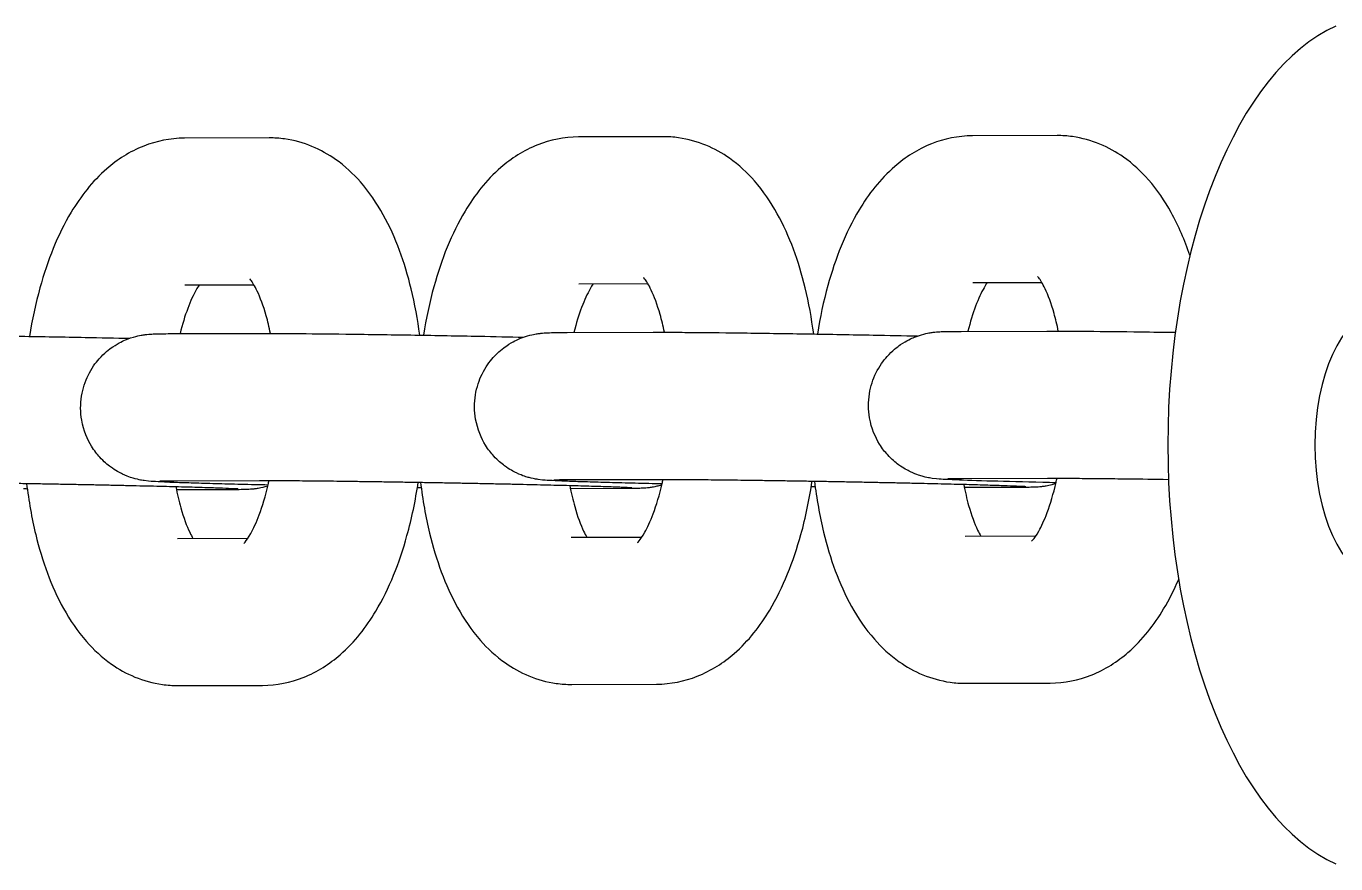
# Model space of a CAD drawing. Header units: millimetres. Extents: x 1060 to 4060, y 0 to 4400.
# Drawn here: x 3007.8 to 3061.2, y 2182.9 to 2217.1 of the extents above; entities that cross this region are included whole.
import ezdxf

# ---------------------------------------------------------------- set-up
doc = ezdxf.new("R2010")
doc.units = ezdxf.units.MM
doc.layers.add('AM_4', color=3, linetype='Continuous', lineweight=25)

msp = doc.modelspace()

# ---------------------------------------------------------------- linework, layer by layer
at = {"layer": 'AM_4'}
for p, q in [((3017.734, 2212.527), (3014.28, 2212.517)), ((3033.803, 2212.574), (3030.349, 2212.564)), ((3049.872, 2212.621), (3046.418, 2212.61)), ((3017.117, 2206.525), (3014.298, 2206.517)), ((3033.186, 2206.572), (3030.367, 2206.564)), ((3049.255, 2206.619), (3046.436, 2206.611)), ((3045.96, 2204.636), (3049.459, 2204.646)), ((3013.822, 2204.542), (3017.321, 2204.552)), ((3029.891, 2204.589), (3033.39, 2204.599)), ((3013.838, 2198.542), (3017.338, 2198.552)), ((3029.908, 2198.589), (3033.407, 2198.599)), ((3032.093, 2198.22), (3030.021, 2198.214)), ((3045.977, 2198.636), (3049.476, 2198.646)), ((3048.162, 2198.267), (3046.091, 2198.261)), ((3016.024, 2198.173), (3013.952, 2198.168)), ((3013.988, 2196.187), (3016.866, 2196.196)), ((3030.057, 2196.234), (3032.935, 2196.242)), ((3046.126, 2196.281), (3049.004, 2196.289)), ((3030.074, 2190.234), (3033.528, 2190.244)), ((3046.143, 2190.281), (3049.597, 2190.291)), ((3014.005, 2190.187), (3017.459, 2190.197))]:
    msp.add_line(p, q, dxfattribs=at)
for major_axis, start_param, end_param in [((0, 17.5), 0.218837, 2.922755), ((0, -5.5), 1.766897, 7.657881)]:
    msp.add_ellipse((3063.141, 2200), major_axis=major_axis, ratio=0.5, start_param=start_param, end_param=end_param, dxfattribs=at)
for points, knots in [([(3014.28, 2212.517), (3013.699, 2212.515), (3013.125, 2212.395), (3012.033, 2211.964), (3011.535, 2211.636), (3010.507, 2210.744), (3010.045, 2210.141), (3009.099, 2208.562), (3008.692, 2207.527), (3008.207, 2205.774), (3008.065, 2205.111), (3007.956, 2204.432)], [3.141593, 3.141593, 3.141593, 3.141593, 3.306943, 3.306943, 3.497083, 3.497083, 3.769899, 3.769899, 4.1626, 4.1626, 4.386601, 4.386601, 4.386601, 4.386601]), ([(3023.876, 2204.481), (3023.791, 2205.126), (3023.675, 2205.756), (3023.263, 2207.452), (3022.902, 2208.466), (3022.128, 2209.861), (3021.826, 2210.31), (3021.166, 2211.061), (3020.831, 2211.374), (3019.865, 2212.054), (3019.148, 2212.375), (3018.155, 2212.513), (3017.944, 2212.528), (3017.734, 2212.527)], [1.910215, 1.910215, 1.910215, 1.910215, 2.123198, 2.123198, 2.504819, 2.504819, 2.699977, 2.699977, 2.854714, 2.854714, 3.081733, 3.081733, 3.141593, 3.141593, 3.141593, 3.141593]), ([(3030.349, 2212.564), (3029.768, 2212.562), (3029.194, 2212.442), (3028.102, 2212.011), (3027.604, 2211.683), (3026.576, 2210.791), (3026.114, 2210.188), (3025.168, 2208.609), (3024.761, 2207.573), (3024.276, 2205.82), (3024.134, 2205.158), (3024.025, 2204.479)], [3.141593, 3.141593, 3.141593, 3.141593, 3.306943, 3.306943, 3.497083, 3.497083, 3.769899, 3.769899, 4.1626, 4.1626, 4.386601, 4.386601, 4.386601, 4.386601]), ([(3039.945, 2204.528), (3039.86, 2205.173), (3039.744, 2205.803), (3039.332, 2207.498), (3038.971, 2208.513), (3038.197, 2209.907), (3037.895, 2210.357), (3037.235, 2211.108), (3036.9, 2211.421), (3035.934, 2212.101), (3035.217, 2212.422), (3034.224, 2212.56), (3034.013, 2212.574), (3033.803, 2212.574)], [1.910215, 1.910215, 1.910215, 1.910215, 2.123198, 2.123198, 2.504819, 2.504819, 2.699977, 2.699977, 2.854714, 2.854714, 3.081733, 3.081733, 3.141593, 3.141593, 3.141593, 3.141593]), ([(3046.418, 2212.61), (3045.837, 2212.609), (3045.263, 2212.488), (3044.171, 2212.058), (3043.673, 2211.729), (3042.645, 2210.838), (3042.184, 2210.234), (3041.238, 2208.655), (3040.831, 2207.62), (3040.345, 2205.867), (3040.203, 2205.205), (3040.094, 2204.525)], [3.141593, 3.141593, 3.141593, 3.141593, 3.306943, 3.306943, 3.497083, 3.497083, 3.769899, 3.769899, 4.1626, 4.1626, 4.386601, 4.386601, 4.386601, 4.386601]), ([(3055.293, 2207.738), (3055.083, 2208.35), (3054.834, 2208.932), (3054.267, 2209.954), (3053.964, 2210.403), (3053.304, 2211.154), (3052.97, 2211.468), (3052.003, 2212.148), (3051.287, 2212.468), (3050.293, 2212.607), (3050.082, 2212.621), (3049.872, 2212.621)], [2.2773351, 2.2773351, 2.2773351, 2.2773351, 2.5048187, 2.5048187, 2.6999766, 2.6999766, 2.8547136, 2.8547136, 3.0817328, 3.0817328, 3.1415927, 3.1415927, 3.1415927, 3.1415927]), ([(3017.785, 2204.552), (3017.733, 2204.809), (3017.675, 2205.051), (3017.498, 2205.679), (3017.368, 2206.021), (3017.144, 2206.493), (3017.046, 2206.645), (3016.957, 2206.763), (3016.938, 2206.782), (3016.938, 2206.782)], [2.0518507, 2.0518507, 2.0518507, 2.0518507, 2.1867068, 2.1867068, 2.4319972, 2.4319972, 2.6429764, 2.6429764, 2.7558455, 2.7558455, 2.7558455, 2.7558455]), ([(3033.854, 2204.599), (3033.802, 2204.856), (3033.744, 2205.098), (3033.567, 2205.726), (3033.437, 2206.068), (3033.213, 2206.54), (3033.115, 2206.692), (3033.026, 2206.809), (3033.007, 2206.829), (3033.007, 2206.829)], [2.0518507, 2.0518507, 2.0518507, 2.0518507, 2.1867068, 2.1867068, 2.4319972, 2.4319972, 2.6429764, 2.6429764, 2.7558455, 2.7558455, 2.7558455, 2.7558455]), ([(3049.923, 2204.646), (3049.871, 2204.902), (3049.813, 2205.144), (3049.636, 2205.773), (3049.506, 2206.115), (3049.282, 2206.587), (3049.184, 2206.739), (3049.095, 2206.856), (3049.076, 2206.875), (3049.076, 2206.875)], [2.0518507, 2.0518507, 2.0518507, 2.0518507, 2.1867068, 2.1867068, 2.4319972, 2.4319972, 2.6429764, 2.6429764, 2.7558455, 2.7558455, 2.7558455, 2.7558455]), ([(3014.873, 2206.519), (3014.836, 2206.464), (3014.796, 2206.398), (3014.646, 2206.129), (3014.525, 2205.873), (3014.298, 2205.267), (3014.19, 2204.922), (3014.096, 2204.543)], [3.7221344, 3.7221344, 3.7221344, 3.7221344, 3.8031098, 3.8031098, 4.0098094, 4.0098094, 4.2106777, 4.2106777, 4.2106777, 4.2106777]), ([(3030.942, 2206.565), (3030.905, 2206.51), (3030.865, 2206.444), (3030.715, 2206.176), (3030.594, 2205.919), (3030.367, 2205.314), (3030.259, 2204.969), (3030.165, 2204.59)], [3.7221344, 3.7221344, 3.7221344, 3.7221344, 3.8031098, 3.8031098, 4.0098094, 4.0098094, 4.2106777, 4.2106777, 4.2106777, 4.2106777]), ([(3047.011, 2206.612), (3046.974, 2206.557), (3046.934, 2206.491), (3046.784, 2206.223), (3046.663, 2205.966), (3046.436, 2205.361), (3046.329, 2205.015), (3046.234, 2204.637)], [3.7221344, 3.7221344, 3.7221344, 3.7221344, 3.8031098, 3.8031098, 4.0098094, 4.0098094, 4.2106777, 4.2106777, 4.2106777, 4.2106777]), ([(3049.828, 2198.459), (3049.645, 2198.464), (3049.466, 2198.468), (3048.521, 2198.49), (3047.82, 2198.508), (3046.619, 2198.542), (3046.121, 2198.558), (3045.54, 2198.582), (3045.373, 2198.59), (3045.1, 2198.606), (3045.059, 2198.599), (3044.748, 2198.644), (3044.714, 2198.649), (3044.61, 2198.668), (3044.537, 2198.68), (3044.302, 2198.744), (3044.17, 2198.773), (3043.769, 2198.964), (3043.616, 2199.042), (3043.278, 2199.29), (3043.13, 2199.411), (3042.855, 2199.713), (3042.74, 2199.858), (3042.46, 2200.312), (3042.298, 2200.677), (3042.169, 2201.422), (3042.167, 2201.767), (3042.268, 2202.404), (3042.368, 2202.695), (3042.627, 2203.223), (3042.789, 2203.442), (3043.151, 2203.849), (3043.338, 2203.991), (3043.751, 2204.272), (3043.924, 2204.344), (3044.294, 2204.494), (3044.416, 2204.52), (3044.617, 2204.566), (3044.683, 2204.577), (3044.8, 2204.595), (3044.844, 2204.6), (3044.941, 2204.61), (3044.982, 2204.613), (3045.113, 2204.623), (3045.175, 2204.625), (3045.437, 2204.633), (3045.659, 2204.635), (3045.96, 2204.636)], [4.705753, 4.705753, 4.705753, 4.705753, 4.779405, 4.779405, 5.101555, 5.101555, 5.427455, 5.427455, 5.605423, 5.605423, 5.762502, 5.762502, 5.779226, 5.779226, 5.801284, 5.801284, 5.818902, 5.818902, 5.826595, 5.826595, 5.831198, 5.831198, 5.834156, 5.834156, 5.838588, 5.838588, 5.841842, 5.841842, 5.845045, 5.845045, 5.848872, 5.848872, 5.854309, 5.854309, 5.863509, 5.863509, 5.879757, 5.879757, 5.897373, 5.897373, 5.917703, 5.917703, 5.9505, 5.9505, 6.036777, 6.036777, 6.283185, 6.283185, 6.283185, 6.283185]), ([(3049.459, 2204.646), (3049.565, 2204.646), (3049.678, 2204.646), (3049.924, 2204.646), (3050.057, 2204.645), (3050.339, 2204.644), (3050.488, 2204.644), (3050.799, 2204.642), (3050.962, 2204.64), (3051.767, 2204.634), (3052.502, 2204.626), (3053.749, 2204.609), (3054.218, 2204.603), (3054.698, 2204.596)], [6.2831853, 6.2831853, 6.2831853, 6.2831853, 6.3695902, 6.3695902, 6.4573346, 6.4573346, 6.5451751, 6.5451751, 6.6318093, 6.6318093, 6.9566343, 6.9566343, 7.1392807, 7.1392807, 7.1392807, 7.1392807]), ([(3001.252, 2204.506), (3001.357, 2204.506), (3001.471, 2204.506), (3001.717, 2204.506), (3001.85, 2204.505), (3002.131, 2204.504), (3002.28, 2204.503), (3002.592, 2204.501), (3002.755, 2204.5), (3003.559, 2204.494), (3004.294, 2204.486), (3005.884, 2204.465), (3006.737, 2204.452), (3008.478, 2204.423), (3009.366, 2204.407), (3010.853, 2204.378), (3011.463, 2204.365), (3012.044, 2204.352)], [6.283185, 6.283185, 6.283185, 6.283185, 6.36959, 6.36959, 6.457335, 6.457335, 6.545175, 6.545175, 6.631809, 6.631809, 6.956634, 6.956634, 7.278533, 7.278533, 7.599738, 7.599738, 7.83238, 7.83238, 7.83238, 7.83238]), ([(3017.69, 2198.366), (3017.507, 2198.37), (3017.328, 2198.374), (3016.961, 2198.383), (3016.774, 2198.387), (3016.407, 2198.396), (3016.227, 2198.401), (3015.879, 2198.41), (3015.711, 2198.414), (3015.388, 2198.423), (3015.233, 2198.427), (3014.934, 2198.436), (3014.791, 2198.44), (3014.515, 2198.448), (3014.383, 2198.453), (3014.135, 2198.461), (3014.018, 2198.465), (3013.801, 2198.473), (3013.701, 2198.476), (3013.402, 2198.488), (3013.235, 2198.496), (3012.962, 2198.512), (3012.921, 2198.506), (3012.61, 2198.55), (3012.575, 2198.556), (3012.471, 2198.574), (3012.399, 2198.587), (3012.164, 2198.65), (3012.032, 2198.679), (3011.631, 2198.871), (3011.478, 2198.948), (3011.14, 2199.196), (3010.991, 2199.318), (3010.717, 2199.62), (3010.602, 2199.764), (3010.321, 2200.218), (3010.159, 2200.584), (3010.031, 2201.329), (3010.028, 2201.674), (3010.13, 2202.311), (3010.23, 2202.601), (3010.489, 2203.129), (3010.651, 2203.348), (3011.013, 2203.755), (3011.2, 2203.898), (3011.612, 2204.179), (3011.785, 2204.251), (3012.156, 2204.401), (3012.278, 2204.426), (3012.479, 2204.473), (3012.545, 2204.483), (3012.662, 2204.501), (3012.706, 2204.506), (3012.802, 2204.517), (3012.844, 2204.52), (3012.975, 2204.529), (3013.037, 2204.531), (3013.299, 2204.54), (3013.521, 2204.542), (3013.822, 2204.542)], [4.705753, 4.705753, 4.705753, 4.705753, 4.779405, 4.779405, 4.859462, 4.859462, 4.940532, 4.940532, 5.021573, 5.021573, 5.101555, 5.101555, 5.182633, 5.182633, 5.264671, 5.264671, 5.346611, 5.346611, 5.427455, 5.427455, 5.605423, 5.605423, 5.762502, 5.762502, 5.779226, 5.779226, 5.801284, 5.801284, 5.818902, 5.818902, 5.826595, 5.826595, 5.831198, 5.831198, 5.834156, 5.834156, 5.838588, 5.838588, 5.841842, 5.841842, 5.845045, 5.845045, 5.848872, 5.848872, 5.854309, 5.854309, 5.863509, 5.863509, 5.879757, 5.879757, 5.897373, 5.897373, 5.917703, 5.917703, 5.9505, 5.9505, 6.036777, 6.036777, 6.283185, 6.283185, 6.283185, 6.283185]), ([(3017.321, 2204.552), (3017.426, 2204.553), (3017.54, 2204.553), (3017.786, 2204.552), (3017.919, 2204.552), (3018.2, 2204.551), (3018.35, 2204.55), (3018.661, 2204.548), (3018.824, 2204.547), (3019.628, 2204.54), (3020.363, 2204.532), (3021.953, 2204.512), (3022.806, 2204.499), (3024.547, 2204.47), (3025.435, 2204.454), (3026.922, 2204.425), (3027.532, 2204.412), (3028.113, 2204.399)], [6.283185, 6.283185, 6.283185, 6.283185, 6.36959, 6.36959, 6.457335, 6.457335, 6.545175, 6.545175, 6.631809, 6.631809, 6.956634, 6.956634, 7.278533, 7.278533, 7.599738, 7.599738, 7.83238, 7.83238, 7.83238, 7.83238]), ([(3033.759, 2198.413), (3033.576, 2198.417), (3033.397, 2198.421), (3033.03, 2198.43), (3032.843, 2198.434), (3032.476, 2198.443), (3032.296, 2198.447), (3031.948, 2198.456), (3031.78, 2198.461), (3031.457, 2198.47), (3031.302, 2198.474), (3031.003, 2198.482), (3030.86, 2198.487), (3030.584, 2198.495), (3030.452, 2198.499), (3030.204, 2198.507), (3030.087, 2198.511), (3029.87, 2198.519), (3029.77, 2198.523), (3029.471, 2198.535), (3029.304, 2198.543), (3029.031, 2198.559), (3028.99, 2198.552), (3028.679, 2198.597), (3028.644, 2198.602), (3028.54, 2198.621), (3028.468, 2198.634), (3028.233, 2198.697), (3028.101, 2198.726), (3027.7, 2198.917), (3027.547, 2198.995), (3027.209, 2199.243), (3027.061, 2199.365), (3026.786, 2199.666), (3026.671, 2199.811), (3026.39, 2200.265), (3026.229, 2200.63), (3026.1, 2201.376), (3026.097, 2201.72), (3026.199, 2202.358), (3026.299, 2202.648), (3026.558, 2203.176), (3026.72, 2203.395), (3027.082, 2203.802), (3027.269, 2203.944), (3027.682, 2204.226), (3027.854, 2204.298), (3028.225, 2204.447), (3028.347, 2204.473), (3028.548, 2204.519), (3028.614, 2204.53), (3028.731, 2204.548), (3028.775, 2204.553), (3028.871, 2204.564), (3028.913, 2204.567), (3029.044, 2204.576), (3029.106, 2204.578), (3029.368, 2204.586), (3029.59, 2204.588), (3029.891, 2204.589)], [4.705753, 4.705753, 4.705753, 4.705753, 4.779405, 4.779405, 4.859462, 4.859462, 4.940532, 4.940532, 5.021573, 5.021573, 5.101555, 5.101555, 5.182633, 5.182633, 5.264671, 5.264671, 5.346611, 5.346611, 5.427455, 5.427455, 5.605423, 5.605423, 5.762502, 5.762502, 5.779226, 5.779226, 5.801284, 5.801284, 5.818902, 5.818902, 5.826595, 5.826595, 5.831198, 5.831198, 5.834156, 5.834156, 5.838588, 5.838588, 5.841842, 5.841842, 5.845045, 5.845045, 5.848872, 5.848872, 5.854309, 5.854309, 5.863509, 5.863509, 5.879757, 5.879757, 5.897373, 5.897373, 5.917703, 5.917703, 5.9505, 5.9505, 6.036777, 6.036777, 6.283185, 6.283185, 6.283185, 6.283185]), ([(3033.39, 2204.599), (3033.495, 2204.599), (3033.609, 2204.599), (3033.855, 2204.599), (3033.988, 2204.599), (3034.269, 2204.598), (3034.419, 2204.597), (3034.73, 2204.595), (3034.893, 2204.594), (3035.697, 2204.587), (3036.433, 2204.579), (3038.022, 2204.558), (3038.875, 2204.546), (3040.616, 2204.517), (3041.505, 2204.501), (3042.991, 2204.471), (3043.601, 2204.459), (3044.182, 2204.446)], [6.283185, 6.283185, 6.283185, 6.283185, 6.36959, 6.36959, 6.457335, 6.457335, 6.545175, 6.545175, 6.631809, 6.631809, 6.956634, 6.956634, 7.278533, 7.278533, 7.599738, 7.599738, 7.83238, 7.83238, 7.83238, 7.83238]), ([(3001.269, 2198.506), (3001.597, 2198.507), (3002.042, 2198.505), (3002.717, 2198.5), (3002.865, 2198.499), (3003.174, 2198.497), (3003.335, 2198.495), (3003.668, 2198.492), (3003.84, 2198.49), (3004.192, 2198.486), (3004.371, 2198.484), (3004.74, 2198.479), (3004.93, 2198.477), (3005.319, 2198.472), (3005.519, 2198.469), (3005.925, 2198.463), (3006.131, 2198.46), (3006.545, 2198.454), (3006.753, 2198.451), (3007.173, 2198.444), (3007.385, 2198.441), (3007.814, 2198.434), (3008.031, 2198.43), (3008.465, 2198.422), (3008.683, 2198.418), (3009.115, 2198.41), (3009.329, 2198.407), (3009.755, 2198.398), (3009.968, 2198.394), (3010.391, 2198.386), (3010.603, 2198.382), (3011.021, 2198.373), (3011.228, 2198.369), (3011.633, 2198.36), (3011.831, 2198.356), (3012.219, 2198.347), (3012.409, 2198.342), (3012.784, 2198.334), (3012.968, 2198.329), (3013.326, 2198.32), (3013.5, 2198.316), (3013.836, 2198.307), (3013.997, 2198.303), (3014.306, 2198.295), (3014.454, 2198.291), (3014.739, 2198.283), (3014.876, 2198.278), (3015.137, 2198.271), (3015.26, 2198.267), (3015.49, 2198.259), (3015.596, 2198.255), (3016.077, 2198.238), (3016.359, 2198.225), (3016.456, 2198.218), (3016.464, 2198.217), (3016.464, 2198.217)], [6.283185, 6.283185, 6.283185, 6.283185, 6.57835, 6.57835, 6.656442, 6.656442, 6.735502, 6.735502, 6.814536, 6.814536, 6.892556, 6.892556, 6.971515, 6.971515, 7.051481, 7.051481, 7.131437, 7.131437, 7.210367, 7.210367, 7.289538, 7.289538, 7.369732, 7.369732, 7.449925, 7.449925, 7.529093, 7.529093, 7.608272, 7.608272, 7.688482, 7.688482, 7.768701, 7.768701, 7.8479, 7.8479, 7.926901, 7.926901, 8.006947, 8.006947, 8.087015, 8.087015, 8.166075, 8.166075, 8.244397, 8.244397, 8.323793, 8.323793, 8.403251, 8.403251, 8.481723, 8.481723, 8.784086, 8.784086, 8.828436, 8.828436, 8.828436, 8.828436]), ([(3007.838, 2198.433), (3007.924, 2197.718), (3008.048, 2197.021), (3008.475, 2195.263), (3008.836, 2194.248), (3009.61, 2192.854), (3009.913, 2192.404), (3010.573, 2191.653), (3010.907, 2191.34), (3011.874, 2190.66), (3012.59, 2190.339), (3013.584, 2190.201), (3013.795, 2190.187), (3014.005, 2190.187)], [5.029859, 5.029859, 5.029859, 5.029859, 5.26479, 5.26479, 5.646411, 5.646411, 5.841569, 5.841569, 5.996306, 5.996306, 6.223325, 6.223325, 6.283185, 6.283185, 6.283185, 6.283185]), ([(3013.275, 2198.536), (3013.275, 2198.536), (3013.283, 2198.536), (3013.345, 2198.538), (3013.458, 2198.54), (3013.676, 2198.542), (3013.753, 2198.542), (3013.838, 2198.542)], [5.9940694, 5.9940694, 5.9940694, 5.9940694, 6.0400138, 6.0400138, 6.2067642, 6.2067642, 6.2831853, 6.2831853, 6.2831853, 6.2831853]), ([(3013.925, 2198.305), (3013.984, 2197.995), (3014.053, 2197.704), (3014.241, 2197.035), (3014.371, 2196.693), (3014.537, 2196.343), (3014.581, 2196.259), (3014.622, 2196.189)], [5.1686547, 5.1686547, 5.1686547, 5.1686547, 5.3282994, 5.3282994, 5.5735898, 5.5735898, 5.6669304, 5.6669304, 5.6669304, 5.6669304]), ([(3017.68, 2198.323), (3017.592, 2198.296), (3017.526, 2198.28), (3017.366, 2198.243), (3017.3, 2198.232), (3017.184, 2198.215), (3017.14, 2198.209), (3017.043, 2198.199), (3017.002, 2198.196), (3016.87, 2198.186), (3016.808, 2198.184), (3016.546, 2198.176), (3016.324, 2198.174), (3016.024, 2198.173)], [9.0120726, 9.0120726, 9.0120726, 9.0120726, 9.0213493, 9.0213493, 9.0389658, 9.0389658, 9.0592959, 9.0592959, 9.0920926, 9.0920926, 9.1783692, 9.1783692, 9.424778, 9.424778, 9.424778, 9.424778]), ([(3016.695, 2195.978), (3016.695, 2195.978), (3016.717, 2195.997), (3016.806, 2196.105), (3016.891, 2196.224), (3017.093, 2196.585), (3017.213, 2196.842), (3017.461, 2197.501), (3017.587, 2197.919), (3017.706, 2198.437), (3017.719, 2198.495), (3017.731, 2198.552)], [0.364313, 0.364313, 0.364313, 0.364313, 0.4814287, 0.4814287, 0.6615172, 0.6615172, 0.8682167, 0.8682167, 1.1055917, 1.1055917, 1.134664, 1.134664, 1.134664, 1.134664]), ([(3017.338, 2198.552), (3017.666, 2198.553), (3018.111, 2198.552), (3018.786, 2198.547), (3018.934, 2198.546), (3019.243, 2198.543), (3019.404, 2198.542), (3019.737, 2198.538), (3019.909, 2198.537), (3020.261, 2198.533), (3020.44, 2198.531), (3020.809, 2198.526), (3020.999, 2198.524), (3021.388, 2198.518), (3021.588, 2198.516), (3021.994, 2198.51), (3022.2, 2198.507), (3022.614, 2198.501), (3022.822, 2198.497), (3023.242, 2198.491), (3023.454, 2198.487), (3023.883, 2198.48), (3024.1, 2198.477), (3024.534, 2198.469), (3024.752, 2198.465), (3025.184, 2198.457), (3025.398, 2198.453), (3025.824, 2198.445), (3026.037, 2198.441), (3026.46, 2198.433), (3026.672, 2198.428), (3027.09, 2198.42), (3027.297, 2198.415), (3027.702, 2198.407), (3027.9, 2198.402), (3028.288, 2198.393), (3028.478, 2198.389), (3028.853, 2198.38), (3029.037, 2198.376), (3029.395, 2198.367), (3029.569, 2198.363), (3029.905, 2198.354), (3030.066, 2198.35), (3030.375, 2198.342), (3030.523, 2198.337), (3030.808, 2198.329), (3030.945, 2198.325), (3031.206, 2198.317), (3031.329, 2198.313), (3031.559, 2198.306), (3031.666, 2198.302), (3032.146, 2198.285), (3032.428, 2198.271), (3032.526, 2198.265), (3032.533, 2198.264), (3032.533, 2198.264)], [6.283185, 6.283185, 6.283185, 6.283185, 6.57835, 6.57835, 6.656442, 6.656442, 6.735502, 6.735502, 6.814536, 6.814536, 6.892556, 6.892556, 6.971515, 6.971515, 7.051481, 7.051481, 7.131437, 7.131437, 7.210367, 7.210367, 7.289538, 7.289538, 7.369732, 7.369732, 7.449925, 7.449925, 7.529093, 7.529093, 7.608272, 7.608272, 7.688482, 7.688482, 7.768701, 7.768701, 7.8479, 7.8479, 7.926901, 7.926901, 8.006947, 8.006947, 8.087015, 8.087015, 8.166075, 8.166075, 8.244397, 8.244397, 8.323793, 8.323793, 8.403251, 8.403251, 8.481723, 8.481723, 8.784086, 8.784086, 8.828436, 8.828436, 8.828436, 8.828436]), ([(3017.459, 2190.197), (3018.04, 2190.199), (3018.614, 2190.319), (3019.706, 2190.75), (3020.204, 2191.078), (3021.232, 2191.97), (3021.693, 2192.573), (3022.639, 2194.152), (3023.046, 2195.188), (3023.549, 2197.003), (3023.701, 2197.732), (3023.814, 2198.481)], [0, 0, 0, 0, 0.16535, 0.16535, 0.355491, 0.355491, 0.628306, 0.628306, 1.021007, 1.021007, 1.26683, 1.26683, 1.26683, 1.26683]), ([(3023.907, 2198.48), (3023.994, 2197.765), (3024.117, 2197.067), (3024.544, 2195.309), (3024.905, 2194.295), (3025.679, 2192.901), (3025.982, 2192.451), (3026.642, 2191.7), (3026.976, 2191.387), (3027.943, 2190.707), (3028.659, 2190.386), (3029.653, 2190.248), (3029.864, 2190.233), (3030.074, 2190.234)], [5.029859, 5.029859, 5.029859, 5.029859, 5.26479, 5.26479, 5.646411, 5.646411, 5.841569, 5.841569, 5.996306, 5.996306, 6.223325, 6.223325, 6.283185, 6.283185, 6.283185, 6.283185]), ([(3029.344, 2198.582), (3029.344, 2198.582), (3029.352, 2198.583), (3029.414, 2198.585), (3029.527, 2198.587), (3029.745, 2198.588), (3029.823, 2198.589), (3029.908, 2198.589)], [5.9940694, 5.9940694, 5.9940694, 5.9940694, 6.0400138, 6.0400138, 6.2067642, 6.2067642, 6.2831853, 6.2831853, 6.2831853, 6.2831853]), ([(3029.994, 2198.352), (3030.053, 2198.041), (3030.122, 2197.751), (3030.31, 2197.082), (3030.44, 2196.74), (3030.606, 2196.389), (3030.651, 2196.306), (3030.691, 2196.236)], [5.1686547, 5.1686547, 5.1686547, 5.1686547, 5.3282994, 5.3282994, 5.5735898, 5.5735898, 5.6669304, 5.6669304, 5.6669304, 5.6669304]), ([(3033.749, 2198.37), (3033.661, 2198.343), (3033.595, 2198.327), (3033.435, 2198.29), (3033.369, 2198.279), (3033.253, 2198.261), (3033.209, 2198.256), (3033.112, 2198.246), (3033.071, 2198.242), (3032.939, 2198.233), (3032.877, 2198.231), (3032.615, 2198.223), (3032.393, 2198.221), (3032.093, 2198.22)], [9.0120726, 9.0120726, 9.0120726, 9.0120726, 9.0213493, 9.0213493, 9.0389658, 9.0389658, 9.0592959, 9.0592959, 9.0920926, 9.0920926, 9.1783692, 9.1783692, 9.424778, 9.424778, 9.424778, 9.424778]), ([(3032.764, 2196.024), (3032.764, 2196.024), (3032.786, 2196.044), (3032.875, 2196.152), (3032.96, 2196.271), (3033.162, 2196.632), (3033.283, 2196.888), (3033.53, 2197.548), (3033.656, 2197.966), (3033.775, 2198.484), (3033.788, 2198.541), (3033.801, 2198.599)], [0.364313, 0.364313, 0.364313, 0.364313, 0.4814287, 0.4814287, 0.6615172, 0.6615172, 0.8682167, 0.8682167, 1.1055917, 1.1055917, 1.134664, 1.134664, 1.134664, 1.134664]), ([(3033.407, 2198.599), (3033.735, 2198.6), (3034.18, 2198.599), (3034.856, 2198.594), (3035.003, 2198.593), (3035.312, 2198.59), (3035.473, 2198.588), (3035.806, 2198.585), (3035.978, 2198.583), (3036.33, 2198.579), (3036.509, 2198.577), (3036.878, 2198.573), (3037.068, 2198.57), (3037.458, 2198.565), (3037.657, 2198.562), (3038.063, 2198.557), (3038.269, 2198.554), (3038.683, 2198.547), (3038.891, 2198.544), (3039.311, 2198.538), (3039.523, 2198.534), (3039.952, 2198.527), (3040.169, 2198.523), (3040.603, 2198.516), (3040.821, 2198.512), (3041.253, 2198.504), (3041.467, 2198.5), (3041.894, 2198.492), (3042.106, 2198.488), (3042.53, 2198.479), (3042.741, 2198.475), (3043.159, 2198.466), (3043.366, 2198.462), (3043.771, 2198.453), (3043.969, 2198.449), (3044.357, 2198.44), (3044.547, 2198.436), (3044.922, 2198.427), (3045.106, 2198.423), (3045.464, 2198.414), (3045.639, 2198.409), (3045.974, 2198.401), (3046.135, 2198.397), (3046.444, 2198.388), (3046.592, 2198.384), (3046.877, 2198.376), (3047.014, 2198.372), (3047.275, 2198.364), (3047.398, 2198.36), (3047.628, 2198.352), (3047.735, 2198.349), (3048.216, 2198.332), (3048.497, 2198.318), (3048.595, 2198.311), (3048.602, 2198.311), (3048.602, 2198.311)], [6.283185, 6.283185, 6.283185, 6.283185, 6.57835, 6.57835, 6.656442, 6.656442, 6.735502, 6.735502, 6.814536, 6.814536, 6.892556, 6.892556, 6.971515, 6.971515, 7.051481, 7.051481, 7.131437, 7.131437, 7.210367, 7.210367, 7.289538, 7.289538, 7.369732, 7.369732, 7.449925, 7.449925, 7.529093, 7.529093, 7.608272, 7.608272, 7.688482, 7.688482, 7.768701, 7.768701, 7.8479, 7.8479, 7.926901, 7.926901, 8.006947, 8.006947, 8.087015, 8.087015, 8.166075, 8.166075, 8.244397, 8.244397, 8.323793, 8.323793, 8.403251, 8.403251, 8.481723, 8.481723, 8.784086, 8.784086, 8.828436, 8.828436, 8.828436, 8.828436]), ([(3033.528, 2190.244), (3034.109, 2190.246), (3034.683, 2190.366), (3035.775, 2190.797), (3036.273, 2191.125), (3037.301, 2192.017), (3037.762, 2192.62), (3038.708, 2194.199), (3039.115, 2195.234), (3039.618, 2197.049), (3039.77, 2197.779), (3039.883, 2198.528)], [0, 0, 0, 0, 0.16535, 0.16535, 0.355491, 0.355491, 0.628306, 0.628306, 1.021007, 1.021007, 1.26683, 1.26683, 1.26683, 1.26683]), ([(3039.976, 2198.526), (3040.063, 2197.811), (3040.186, 2197.114), (3040.613, 2195.356), (3040.975, 2194.342), (3041.748, 2192.947), (3042.051, 2192.498), (3042.711, 2191.747), (3043.046, 2191.433), (3044.012, 2190.753), (3044.729, 2190.433), (3045.722, 2190.294), (3045.933, 2190.28), (3046.143, 2190.281)], [5.029859, 5.029859, 5.029859, 5.029859, 5.26479, 5.26479, 5.646411, 5.646411, 5.841569, 5.841569, 5.996306, 5.996306, 6.223325, 6.223325, 6.283185, 6.283185, 6.283185, 6.283185]), ([(3045.413, 2198.629), (3045.413, 2198.629), (3045.421, 2198.63), (3045.483, 2198.631), (3045.596, 2198.633), (3045.814, 2198.635), (3045.892, 2198.636), (3045.977, 2198.636)], [5.9940694, 5.9940694, 5.9940694, 5.9940694, 6.0400138, 6.0400138, 6.2067642, 6.2067642, 6.2831853, 6.2831853, 6.2831853, 6.2831853]), ([(3046.064, 2198.398), (3046.122, 2198.088), (3046.191, 2197.798), (3046.379, 2197.128), (3046.509, 2196.786), (3046.675, 2196.436), (3046.72, 2196.352), (3046.76, 2196.282)], [5.1686547, 5.1686547, 5.1686547, 5.1686547, 5.3282994, 5.3282994, 5.5735898, 5.5735898, 5.6669304, 5.6669304, 5.6669304, 5.6669304]), ([(3049.818, 2198.417), (3049.73, 2198.39), (3049.664, 2198.373), (3049.505, 2198.337), (3049.438, 2198.326), (3049.322, 2198.308), (3049.278, 2198.303), (3049.181, 2198.292), (3049.14, 2198.289), (3049.008, 2198.28), (3048.947, 2198.278), (3048.684, 2198.27), (3048.463, 2198.268), (3048.162, 2198.267)], [9.0120726, 9.0120726, 9.0120726, 9.0120726, 9.0213493, 9.0213493, 9.0389658, 9.0389658, 9.0592959, 9.0592959, 9.0920926, 9.0920926, 9.1783692, 9.1783692, 9.424778, 9.424778, 9.424778, 9.424778]), ([(3048.833, 2196.071), (3048.833, 2196.071), (3048.855, 2196.091), (3048.944, 2196.199), (3049.029, 2196.317), (3049.231, 2196.678), (3049.352, 2196.935), (3049.599, 2197.595), (3049.725, 2198.013), (3049.844, 2198.531), (3049.857, 2198.588), (3049.87, 2198.646)], [0.364313, 0.364313, 0.364313, 0.364313, 0.4814287, 0.4814287, 0.6615172, 0.6615172, 0.8682167, 0.8682167, 1.1055917, 1.1055917, 1.134664, 1.134664, 1.134664, 1.134664]), ([(3049.476, 2198.646), (3049.805, 2198.647), (3050.249, 2198.645), (3050.925, 2198.64), (3051.072, 2198.639), (3051.381, 2198.637), (3051.542, 2198.635), (3051.876, 2198.632), (3052.047, 2198.63), (3052.399, 2198.626), (3052.578, 2198.624), (3053.285, 2198.615), (3053.842, 2198.608), (3054.419, 2198.599)], [6.2831853, 6.2831853, 6.2831853, 6.2831853, 6.5783504, 6.5783504, 6.6564417, 6.6564417, 6.7355025, 6.7355025, 6.8145361, 6.8145361, 6.8925562, 6.8925562, 7.1151672, 7.1151672, 7.1151672, 7.1151672]), ([(3049.597, 2190.291), (3050.178, 2190.292), (3050.752, 2190.413), (3051.844, 2190.844), (3052.342, 2191.172), (3053.37, 2192.063), (3053.832, 2192.667), (3054.449, 2193.697), (3054.651, 2194.097), (3054.833, 2194.513)], [0, 0, 0, 0, 0.1653499, 0.1653499, 0.3554907, 0.3554907, 0.6283059, 0.6283059, 0.7895852, 0.7895852, 0.7895852, 0.7895852])]:
    msp.add_open_spline(points, degree=3, knots=knots, dxfattribs=at)
for points in [[(3023.936, 2198.252), (3023.884, 2198.252), (3023.831, 2198.253), (3023.778, 2198.254)], [(3040.005, 2198.298), (3039.953, 2198.299), (3039.9, 2198.3), (3039.848, 2198.301)], [(3007.867, 2198.205), (3007.814, 2198.206), (3007.762, 2198.207), (3007.709, 2198.207)]]:
    msp.add_open_spline(points, degree=3, dxfattribs=at)

doc.saveas('drawing.dxf')
